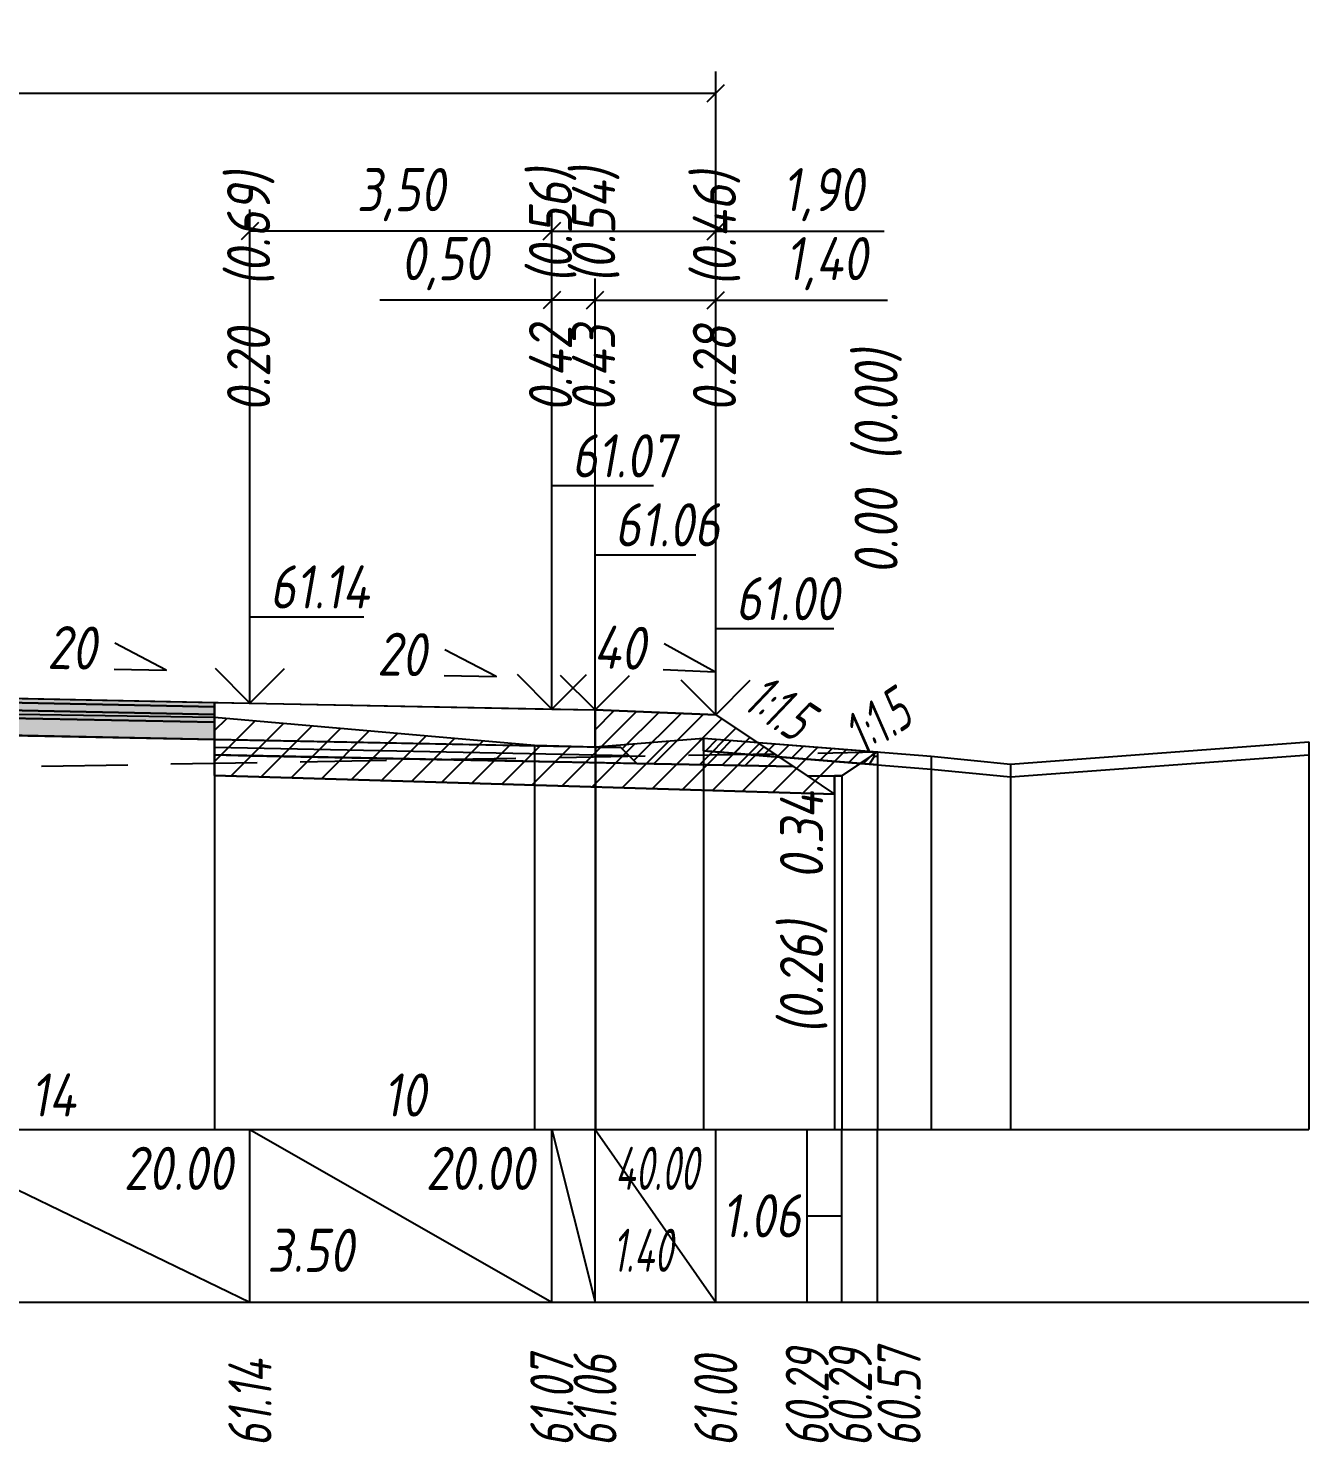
# Model space of a CAD drawing. Extents: x -717 to 1451, y -133302 to 233.
# Drawn here: x 166.7 to 240.9, y -60457.2 to -60375.2 of the extents above; entities that cross this region are included whole.
import ezdxf
from ezdxf.enums import TextEntityAlignment as Align

# ---------------------------------------------------------------- set-up
doc = ezdxf.new("R2010")
doc.units = 0
doc.linetypes.add('штриховая', pattern=[0.75, 0.5, -0.25])
for name, color, linetype in [('Интерполированный поперечник', 2, 'Continuous'), ('Код_514', 1, 'Continuous'), ('Контур_0', 7, 'Continuous'), ('Контур_2521', 7, 'Continuous'), ('Контур_2564', 7, 'Continuous'), ('Контур_2660', 7, 'Continuous'), ('Контур_2665', 7, 'Continuous'), ('Контур_400', 7, 'Continuous'), ('Контур_508', 7, 'Continuous'), ('Контур_512', 7, 'Continuous'), ('Контур_513', 7, 'Continuous'), ('Контур_818', 7, 'Continuous'), ('Красный поперечник', 1, 'Continuous'), ('Объём_2501', 7, 'Continuous'), ('Объём_2564', 7, 'Continuous'), ('Объём_2650', 7, 'Continuous'), ('Объём_2660', 7, 'Continuous'), ('Объём_2661', 7, 'Continuous'), ('Объём_2662', 7, 'Continuous'), ('Объём_2663', 7, 'Continuous'), ('Объём_2664', 7, 'Continuous'), ('Объём_2665', 7, 'Continuous'), ('Объём_2666', 7, 'Continuous'), ('Объём_2667', 7, 'Continuous'), ('Объём_2668', 7, 'Continuous'), ('Объём_2669', 7, 'Continuous'), ('Объём_2675', 7, 'Continuous'), ('Объём_2753', 7, 'Continuous'), ('Откосы', 7, 'Continuous'), ('Отметки покрытия', 7, 'Continuous'), ('Рабочие отметки', 7, 'Continuous'), ('Рабочие отметки доп.', 7, 'Continuous'), ('Слои выравнивания', 7, 'Continuous'), ('Таблица', 7, 'Continuous'), ('Уклоны проезжей части', 7, 'Continuous'), ('Черный поперечник', 3, 'Continuous')]:
    doc.layers.add(name, color=color, linetype=linetype)
for name, color, linetype, true_color in [('Контур_2540', 2, 'Continuous', 0xffff00), ('Контур_2560', 2, 'Continuous', 0xffff00), ('Контур_2561', 7, 'Continuous', 0xff8040), ('Контур_2562', 3, 'Continuous', 0x00ff00), ('Контур_2563', 7, 'Continuous', 0xff8000), ('Контур_2570', 7, 'Continuous', 0x80ff00), ('Контур_2725', 7, 'Continuous', 0x323232), ('Контур_2736', 4, 'Continuous', 0x00ffff), ('Контур_2737', 4, 'Continuous', 0x00ffff), ('Контур_2738', 4, 'Continuous', 0x00ffff), ('Контур_2739', 4, 'Continuous', 0x00ffff), ('Контур_2741', 4, 'Continuous', 0x00ffff), ('Контур_2742', 4, 'Continuous', 0x00ffff), ('Контур_2743', 4, 'Continuous', 0x00ffff), ('Контур_2744', 7, 'Continuous', 0xa4ffff), ('Контур_2745', 7, 'Continuous', 0xa4ffff), ('Контур_2747', 4, 'Continuous', 0x00ffff), ('Контур_2748', 4, 'Continuous', 0x00ffff), ('Контур_2749', 4, 'Continuous', 0x00ffff), ('Контур_2750', 4, 'Continuous', 0x00ffff), ('Контур_2751', 4, 'Continuous', 0x00ffff), ('Контур_2752', 4, 'Continuous', 0x00ffff), ('Контур_2760', 7, 'Continuous', 0x323232), ('Контур_2761', 7, 'Continuous', 0x323232), ('Контур_2762', 7, 'Continuous', 0x323232), ('Контур_2763', 7, 'Continuous', 0x323232), ('Контур_402', 7, 'Continuous', 0xff6464), ('Контур_703', 4, 'Continuous', 0x00ffff), ('Контур_705', 4, 'Continuous', 0x00ffff), ('Контур_707', 4, 'Continuous', 0x00ffff), ('Контур_720', 131, 'Continuous', 0xaaffff), ('Объём_2500', 7, 'Continuous', 0xc0c0c0), ('Объём_2520', 7, 'Continuous', 0x80ffff), ('Объём_2540', 2, 'Continuous', 0xffff00), ('Объём_2560', 2, 'Continuous', 0xffff00), ('Объём_2561', 7, 'Continuous', 0xff8040), ('Объём_2562', 3, 'Continuous', 0x00ff00), ('Объём_2563', 7, 'Continuous', 0xff8000), ('Объём_2570', 7, 'Continuous', 0x80ff00), ('Объём_2600', 7, 'Continuous', 0x808000), ('Объём_2746', 2, 'Continuous', 0xffff00)]:
    doc.layers.add(name, color=color, linetype=linetype, true_color=true_color)
doc.styles.get("Standard").update_dxf_attribs({"font": 'txt', "height": 2.5})
doc.styles.add('М', font='romand.shx', dxfattribs={"width": 0.8, "oblique": 10, "height": 2.5})
doc.dimstyles.new('ISO-25', dxfattribs={"dimtxt": 2.5, "dimasz": 2.5, "dimexe": 1.25, "dimexo": 0.625, "dimtad": 1, "dimtxsty": 'Standard', "dimcen": 2.5, "dimadec": 0, "dimazin": 0, "dimtfac": 1, "dimtmove": 0, "dimatfit": 3, "dimfxl": 1, "dimarcsym": 0})

# ---------------------------------------------------------------- blocks, each defined once
blk = doc.blocks.new('_Oblique')
at = {"color": 0, "linetype": 'ByBlock', "lineweight": -2}
blk.add_line((-0.5, -0.5), (0.5, 0.5), dxfattribs=at)
blk = doc.blocks.new('*D1446')
at = {"color": 0, "lineweight": -2, "transparency": 16777216}
for p, q in [((199.55, -60414.124), (199.55, -60389.684)), ((206.55, -60414.404), (206.55, -60389.684)), ((199.55, -60390.934), (206.55, -60390.934)), ((206.55, -60390.934), (216.507, -60390.934))]:
    blk.add_line(p, q, dxfattribs=at)
at = {"layer": 'Defpoints', "color": 0, "transparency": 16777216}
for p in [(206.55, -60390.934), (199.55, -60414.749), (206.55, -60415.029)]:
    blk.add_point(p, dxfattribs=at)
at = {"color": 0, "lineweight": -2, "transparency": 16777216, "rotation": 180}
blk.add_blockref('_Oblique', (199.55, -60390.934), dxfattribs=at)
at = {"color": 0, "lineweight": -2, "transparency": 16777216}
blk.add_blockref('_Oblique', (206.55, -60390.934), dxfattribs=at)
at = {"color": 0, "transparency": 16777216, "insert": (212.966, -60388.821), "char_height": 2.5, "width": 8.75, "attachment_point": 5, "style": 'М'}
blk.add_mtext('1,40', dxfattribs=at)
blk = doc.blocks.new('*D1448')
at = {"color": 0, "lineweight": -2, "transparency": 16777216}
for p, q in [((197.05, -60414.074), (197.05, -60389.684)), ((199.55, -60414.124), (199.55, -60389.684)), ((197.05, -60390.934), (187.076, -60390.934)), ((199.55, -60390.934), (197.05, -60390.934))]:
    blk.add_line(p, q, dxfattribs=at)
at = {"layer": 'Defpoints', "color": 0, "transparency": 16777216}
for p in [(199.55, -60390.934), (197.05, -60414.699), (199.55, -60414.749)]:
    blk.add_point(p, dxfattribs=at)
at = {"color": 0, "lineweight": -2, "transparency": 16777216, "rotation": 180}
blk.add_blockref('_Oblique', (197.05, -60390.934), dxfattribs=at)
at = {"color": 0, "lineweight": -2, "transparency": 16777216}
blk.add_blockref('_Oblique', (199.55, -60390.934), dxfattribs=at)
at = {"color": 0, "transparency": 16777216, "insert": (190.838, -60388.821), "char_height": 2.5, "width": 9.16667, "attachment_point": 5, "style": 'М'}
blk.add_mtext('0,50', dxfattribs=at)
blk = doc.blocks.new('*D1450')
at = {"color": 0, "lineweight": -2, "transparency": 16777216}
for p, q in [((179.55, -60413.724), (179.55, -60385.684)), ((197.05, -60414.074), (197.05, -60385.684)), ((197.05, -60386.934), (179.55, -60386.934))]:
    blk.add_line(p, q, dxfattribs=at)
at = {"layer": 'Defpoints', "color": 0, "transparency": 16777216}
for p in [(179.55, -60386.934), (179.55, -60414.349), (197.05, -60414.699)]:
    blk.add_point(p, dxfattribs=at)
at = {"color": 0, "lineweight": -2, "transparency": 16777216, "rotation": 180}
blk.add_blockref('_Oblique', (179.55, -60386.934), dxfattribs=at)
at = {"color": 0, "lineweight": -2, "transparency": 16777216}
blk.add_blockref('_Oblique', (197.05, -60386.934), dxfattribs=at)
at = {"color": 0, "transparency": 16777216, "insert": (188.3, -60384.821), "char_height": 2.5, "width": 9.58333, "attachment_point": 5, "style": 'М'}
blk.add_mtext('3,50', dxfattribs=at)
blk = doc.blocks.new('*D1451')
at = {"color": 0, "lineweight": -2, "transparency": 16777216}
for p, q in [((197.05, -60414.074), (197.05, -60385.684)), ((206.55, -60414.404), (206.55, -60385.684)), ((197.05, -60386.934), (206.55, -60386.934)), ((206.55, -60386.934), (216.318, -60386.934))]:
    blk.add_line(p, q, dxfattribs=at)
at = {"layer": 'Defpoints', "color": 0, "transparency": 16777216}
for p in [(197.05, -60386.934), (197.05, -60414.699), (206.55, -60415.029)]:
    blk.add_point(p, dxfattribs=at)
at = {"color": 0, "lineweight": -2, "transparency": 16777216, "rotation": 180}
blk.add_blockref('_Oblique', (197.05, -60386.934), dxfattribs=at)
at = {"color": 0, "lineweight": -2, "transparency": 16777216}
blk.add_blockref('_Oblique', (206.55, -60386.934), dxfattribs=at)
at = {"color": 0, "transparency": 16777216, "insert": (212.777, -60384.821), "char_height": 2.5, "width": 8.75, "attachment_point": 5, "style": 'М'}
blk.add_mtext('1,90', dxfattribs=at)
blk = doc.blocks.new('*D1453')
at = {"color": 0, "lineweight": -2, "transparency": 16777216}
for p, q in [((111.05, -60414.404), (111.05, -60377.684)), ((206.55, -60414.404), (206.55, -60377.684)), ((111.05, -60378.934), (206.55, -60378.934))]:
    blk.add_line(p, q, dxfattribs=at)
at = {"layer": 'Defpoints', "color": 0, "transparency": 16777216}
for p in [(206.55, -60378.934), (111.05, -60415.029), (206.55, -60415.029)]:
    blk.add_point(p, dxfattribs=at)
at = {"color": 0, "lineweight": -2, "transparency": 16777216, "rotation": 180}
blk.add_blockref('_Oblique', (111.05, -60378.934), dxfattribs=at)
at = {"color": 0, "lineweight": -2, "transparency": 16777216}
blk.add_blockref('_Oblique', (206.55, -60378.934), dxfattribs=at)
at = {"color": 0, "transparency": 16777216, "insert": (158.8, -60376.821), "char_height": 2.5, "width": 10.41667, "attachment_point": 5, "style": 'М'}
blk.add_mtext('19,10', dxfattribs=at)

msp = doc.modelspace()

# ---------------------------------------------------------------- hatches: boundary and pattern name
at = {"layer": 'Объём_2563'}
h = msp.add_hatch(dxfattribs=at)
h.set_pattern_fill('ANSI31', color=256, scale=0.3)
h.paths.add_polyline_path([(201.968, -60417.785), (201.05, -60416.867), (199.55, -60416.837), (199.55, -60414.687), (206.55, -60414.967), (211.05, -60417.967)])
at = {"layer": 'Объём_2570'}
h = msp.add_hatch(dxfattribs=at)
h.set_pattern_fill('ANSI31', color=256, scale=0.2)
h.paths.add_polyline_path([(205.838, -60416.311), (215.918, -60417.122), (215.918, -60417.872), (205.838, -60417.061)])
at = {"layer": 'Объём_2600'}
h = msp.add_hatch(dxfattribs=at)
h.set_pattern_fill('ANSI31', color=6, scale=0.4)
h.paths.add_polyline_path([(213.85, -60418.5), (213.441, -60418.5), (213.441, -60419.561), (177.499, -60418.483), (177.499, -60415.109), (196.046, -60416.733), (199.577, -60416.829), (205.838, -60416.311), (205.838, -60417.061), (214.914, -60417.791)])
h = msp.add_hatch(dxfattribs=at)
h.set_pattern_fill('HONEY', color=5, scale=0.3)
h.paths.add_polyline_path([(214.914, -60417.791), (215.918, -60417.122), (215.918, -60417.872)])
at = {"layer": 'Слои выравнивания'}
for color, points in [(2, [(158.8, -60413.872), (163.554, -60413.967), (177.499, -60414.246), (177.499, -60414.496), (163.554, -60414.217), (158.8, -60414.122)]), (3, [(158.8, -60414.122), (163.554, -60414.217), (177.499, -60414.496), (177.499, -60414.946), (163.554, -60414.667), (158.8, -60414.572)]), (4, [(158.8, -60414.572), (163.554, -60414.667), (177.499, -60414.946), (177.499, -60415.396), (163.554, -60415.117), (158.8, -60415.022)]), (5, [(158.8, -60415.022), (163.554, -60415.117), (177.499, -60415.396), (177.499, -60416.396), (163.554, -60416.117), (158.8, -60416.022)])]:
    msp.add_hatch(color=color, dxfattribs=at).paths.add_polyline_path(points)

# ---------------------------------------------------------------- linework, layer by layer
at = {"layer": 'Интерполированный поперечник', "linetype": 'штриховая', "ltscale": 10, "flags": 128}
msp.add_lwpolyline([(92.48, -60419.212), (215.918, -60417.122)], dxfattribs=at)
at = {"layer": 'Код_514'}
for p, q in [((158.8, -60439), (179.55, -60449)), ((179.55, -60449), (179.55, -60439)), ((179.55, -60439), (197.05, -60449)), ((197.05, -60449), (197.05, -60439)), ((197.05, -60439), (199.55, -60449)), ((199.55, -60449), (199.55, -60439)), ((199.55, -60439), (206.55, -60449)), ((206.55, -60449), (206.55, -60439)), ((211.85, -60449), (211.85, -60439)), ((213.85, -60449), (213.85, -60439)), ((215.918, -60449), (215.918, -60439)), ((211.85, -60444), (213.85, -60444))]:
    msp.add_line(p, q, dxfattribs=at)
at = {"layer": 'Контур_0', "flags": 128}
for points in [[(177.499, -60414.246), (199.55, -60414.687), (199.55, -60416.837), (177.499, -60416.396), (177.499, -60414.246), (177.499, -60414.246)], [(206.55, -60414.967), (209.934, -60417.223), (209.934, -60417.223), (209.934, -60417.223), (209.934, -60417.223), (209.934, -60417.223), (209.934, -60417.223), (209.934, -60417.223), (209.934, -60417.223), (209.934, -60417.223), (209.934, -60417.223), (209.934, -60417.223), (209.934, -60417.223), (209.934, -60417.223), (209.934, -60417.223), (211.85, -60418.5)], [(206.55, -60414.967), (209.934, -60417.223), (209.934, -60417.223), (209.934, -60417.223), (209.934, -60417.223), (209.934, -60417.223), (209.934, -60417.223), (209.934, -60417.223), (209.934, -60417.223), (209.934, -60417.223), (209.934, -60417.223), (209.934, -60417.223), (209.934, -60417.223), (209.934, -60417.223), (209.934, -60417.223), (211.85, -60418.5), (213.85, -60418.5), (215.918, -60417.122), (215.918, -60417.122), (215.918, -60417.122), (215.918, -60417.122), (215.918, -60417.122), (215.918, -60417.122), (215.918, -60417.122), (215.918, -60417.122), (215.918, -60417.122), (215.918, -60417.122), (215.918, -60417.122), (215.918, -60417.122), (215.918, -60417.122)], [(179.55, -60416.437), (201.05, -60416.867), (201.968, -60417.785), (177.499, -60417.296), (177.499, -60416.396), (179.55, -60416.437), (179.55, -60416.437)], [(199.55, -60416.837), (201.05, -60416.867), (201.968, -60417.785), (211.05, -60417.967)]]:
    msp.add_lwpolyline(points, dxfattribs=at)
at = {"layer": 'Контур_2521', "color": 250, "flags": 128}
msp.add_lwpolyline([(177.499, -60416.846), (201.509, -60417.326)], dxfattribs=at)
at = {"layer": 'Контур_2540', "flags": 128}
msp.add_lwpolyline([(179.55, -60417.337), (211.05, -60417.967), (213.441, -60419.561), (177.499, -60418.483), (177.499, -60417.296), (179.55, -60417.337), (179.55, -60417.337)], dxfattribs=at)
at = {"layer": 'Контур_2560', "flags": 128}
msp.add_lwpolyline([(199.55, -60414.687), (206.55, -60414.967), (206.55, -60414.967), (206.55, -60414.967)], dxfattribs=at)
at = {"layer": 'Контур_2561', "flags": 128}
msp.add_lwpolyline([(199.55, -60414.687), (199.55, -60414.687), (206.55, -60414.967), (206.55, -60414.967), (199.55, -60414.687)], dxfattribs=at)
at = {"layer": 'Контур_2562', "flags": 128}
msp.add_lwpolyline([(206.55, -60414.967), (206.55, -60414.967), (206.55, -60414.967), (206.55, -60414.967), (206.55, -60414.967)], dxfattribs=at)
at = {"layer": 'Контур_2563', "flags": 128}
msp.add_lwpolyline([(201.968, -60417.785), (201.05, -60416.867), (199.55, -60416.837), (199.55, -60414.687), (206.55, -60414.967), (211.05, -60417.967), (201.968, -60417.785), (201.968, -60417.785)], dxfattribs=at)
at = {"layer": 'Контур_2564', "flags": 128}
msp.add_lwpolyline([(199.55, -60414.687), (206.55, -60414.967)], dxfattribs=at)
at = {"layer": 'Контур_2570', "flags": 128}
msp.add_lwpolyline([(80, -60419.463), (84.67, -60419.308), (89.507, -60419.168), (92.48, -60419.212), (92.48, -60419.212), (92.82, -60419.051), (103.688, -60418.032), (111.314, -60417.436), (111.314, -60416.686), (123.045, -60415.894), (131.677, -60415.264), (154.924, -60414.715), (158.8, -60414.792), (163.554, -60414.886), (177.499, -60415.109), (196.046, -60416.733), (199.577, -60416.829), (205.838, -60416.311), (205.838, -60417.061), (219.033, -60418.122), (223.63, -60418.568), (240.918, -60417.291)], dxfattribs=at)
at = {"layer": 'Контур_2660', "flags": 128}
msp.add_lwpolyline([(177.499, -60418.483), (213.441, -60419.561)], dxfattribs=at)
at = {"layer": 'Контур_2665', "flags": 128}
msp.add_lwpolyline([(206.55, -60414.967), (206.55, -60414.967)], dxfattribs=at)
at = {"layer": 'Контур_2725', "flags": 128}
msp.add_lwpolyline([(131.677, -60416.564), (138.05, -60416.437), (154.924, -60416.099), (158.8, -60416.022), (163.554, -60416.117), (177.499, -60416.396)], dxfattribs=at)
at = {"layer": 'Контур_2736', "flags": 128}
for points in [[(206.55, -60414.967), (209.934, -60417.223)], [(209.934, -60417.223), (211.85, -60418.5)]]:
    msp.add_lwpolyline(points, dxfattribs=at)
at = {"layer": 'Контур_2737', "flags": 128}
msp.add_lwpolyline([(209.934, -60417.223), (209.934, -60417.223)], dxfattribs=at)
at = {"layer": 'Контур_2738', "flags": 128}
msp.add_lwpolyline([(209.934, -60417.223), (209.934, -60417.223)], dxfattribs=at)
at = {"layer": 'Контур_2739', "flags": 128}
msp.add_lwpolyline([(209.934, -60417.223), (209.934, -60417.223)], dxfattribs=at)
at = {"layer": 'Контур_2741', "flags": 128}
msp.add_lwpolyline([(215.918, -60417.122), (215.918, -60417.122)], dxfattribs=at)
at = {"layer": 'Контур_2742', "flags": 128}
msp.add_lwpolyline([(215.918, -60417.122), (215.918, -60417.122)], dxfattribs=at)
at = {"layer": 'Контур_2743', "flags": 128}
msp.add_lwpolyline([(215.918, -60417.122), (215.918, -60417.122)], dxfattribs=at)
at = {"layer": 'Контур_2744', "flags": 128}
msp.add_lwpolyline([(215.918, -60417.122), (215.918, -60417.122)], dxfattribs=at)
msp.add_lwpolyline([(215.918, -60417.122), (215.918, -60417.122)], dxfattribs=at)
msp.add_lwpolyline([(215.918, -60417.122), (215.918, -60417.122)], dxfattribs=at)
msp.add_lwpolyline([(215.918, -60417.122), (215.918, -60417.122)], dxfattribs=at)
msp.add_lwpolyline([(215.918, -60417.122), (215.918, -60417.122)], dxfattribs=at)
msp.add_lwpolyline([(215.918, -60417.122), (215.918, -60417.122)], dxfattribs=at)
at = {"layer": 'Контур_2745', "flags": 128}
msp.add_lwpolyline([(209.934, -60417.223), (209.934, -60417.223)], dxfattribs=at)
msp.add_lwpolyline([(209.934, -60417.223), (209.934, -60417.223)], dxfattribs=at)
msp.add_lwpolyline([(209.934, -60417.223), (209.934, -60417.223)], dxfattribs=at)
msp.add_lwpolyline([(209.934, -60417.223), (209.934, -60417.223)], dxfattribs=at)
msp.add_lwpolyline([(209.934, -60417.223), (209.934, -60417.223)], dxfattribs=at)
msp.add_lwpolyline([(209.934, -60417.223), (209.934, -60417.223)], dxfattribs=at)
at = {"layer": 'Контур_2747', "flags": 128}
msp.add_lwpolyline([(209.934, -60417.223), (209.934, -60417.223)], dxfattribs=at)
at = {"layer": 'Контур_2748', "flags": 128}
msp.add_lwpolyline([(209.934, -60417.223), (209.934, -60417.223)], dxfattribs=at)
at = {"layer": 'Контур_2749', "flags": 128}
msp.add_lwpolyline([(209.934, -60417.223), (209.934, -60417.223)], dxfattribs=at)
at = {"layer": 'Контур_2750', "flags": 128}
msp.add_lwpolyline([(215.918, -60417.122), (215.918, -60417.122)], dxfattribs=at)
at = {"layer": 'Контур_2751', "flags": 128}
msp.add_lwpolyline([(215.918, -60417.122), (215.918, -60417.122)], dxfattribs=at)
at = {"layer": 'Контур_2752', "flags": 128}
msp.add_lwpolyline([(215.918, -60417.122), (215.918, -60417.122)], dxfattribs=at)
at = {"layer": 'Контур_2760', "flags": 128}
msp.add_lwpolyline([(131.677, -60414.414), (138.05, -60414.287), (154.924, -60413.949), (158.8, -60413.872), (163.554, -60413.967), (177.499, -60414.246)], dxfattribs=at)
at = {"layer": 'Контур_2761', "flags": 128}
msp.add_lwpolyline([(131.677, -60414.664), (138.05, -60414.537), (154.924, -60414.199), (158.8, -60414.122), (163.554, -60414.217), (177.499, -60414.496)], dxfattribs=at)
at = {"layer": 'Контур_2762', "flags": 128}
msp.add_lwpolyline([(131.677, -60415.114), (138.05, -60414.987), (154.924, -60414.649), (158.8, -60414.572), (163.554, -60414.667), (177.499, -60414.946)], dxfattribs=at)
at = {"layer": 'Контур_2763', "flags": 128}
msp.add_lwpolyline([(131.677, -60415.564), (138.05, -60415.437), (154.924, -60415.099), (158.8, -60415.022), (163.554, -60415.117), (177.499, -60415.396)], dxfattribs=at)
at = {"layer": 'Контур_400', "flags": 128}
msp.add_lwpolyline([(158.8, -60413.872), (179.55, -60414.287), (197.05, -60414.637), (197.05, -60414.637), (197.05, -60414.637), (197.05, -60414.637), (197.05, -60414.637), (197.05, -60414.637), (199.55, -60414.687)], dxfattribs=at)
at = {"layer": 'Контур_402', "flags": 128}
msp.add_lwpolyline([(105, -60419.536), (131.677, -60418.736), (131.677, -60416.564), (158.8, -60416.022), (177.499, -60416.396), (177.499, -60418.483), (213.441, -60419.561)], dxfattribs=at)
at = {"layer": 'Контур_508', "flags": 128}
msp.add_lwpolyline([(105, -60419.536), (131.677, -60418.736), (131.677, -60416.564), (158.8, -60416.022), (177.499, -60416.396), (177.499, -60418.483), (213.441, -60419.561), (213.441, -60418.5), (213.85, -60418.5), (215.918, -60417.122)], dxfattribs=at)
at = {"layer": 'Контур_512', "flags": 128}
msp.add_lwpolyline([(177.499, -60418.483), (213.441, -60419.561), (213.441, -60418.5), (213.85, -60418.5), (215.918, -60417.122)], dxfattribs=at)
at = {"layer": 'Контур_513', "flags": 128}
msp.add_lwpolyline([(105, -60419.536), (131.677, -60418.736), (131.677, -60416.564), (158.8, -60416.022), (177.499, -60416.396), (177.499, -60418.483), (213.441, -60419.561), (213.441, -60418.5), (213.85, -60418.5), (215.918, -60417.122)], dxfattribs=at)
at = {"layer": 'Контур_703', "flags": 128}
msp.add_lwpolyline([(206.55, -60414.967), (209.934, -60417.223)], dxfattribs=at)
at = {"layer": 'Контур_705', "flags": 128}
msp.add_lwpolyline([(209.934, -60417.223), (209.934, -60417.223)], dxfattribs=at)
at = {"layer": 'Контур_707', "flags": 128}
msp.add_lwpolyline([(213.85, -60418.5), (215.918, -60417.122)], dxfattribs=at)
at = {"layer": 'Контур_720', "flags": 128}
msp.add_lwpolyline([(211.85, -60418.5), (213.85, -60418.5)], dxfattribs=at)
at = {"layer": 'Контур_818', "flags": 128}
msp.add_lwpolyline([(105, -60417.929), (111.314, -60417.436), (111.314, -60416.686), (123.045, -60415.894), (131.677, -60415.264), (154.924, -60414.715), (158.8, -60414.792), (163.554, -60414.886), (177.499, -60415.109), (196.046, -60416.733), (199.577, -60416.829), (205.838, -60416.311), (205.838, -60417.061), (215.918, -60417.872)], dxfattribs=at)
at = {"layer": 'Красный поперечник'}
for p, q in [((158.8, -60413.872), (179.55, -60414.287)), ((179.55, -60414.287), (197.05, -60414.637)), ((197.05, -60414.637), (199.55, -60414.687)), ((199.55, -60414.687), (206.55, -60414.967)), ((206.55, -60414.967), (211.85, -60418.5)), ((213.85, -60418.5), (215.918, -60417.122)), ((215.918, -60417.122), (215.918, -60439)), ((177.499, -60418.483), (177.499, -60439)), ((211.85, -60418.5), (213.85, -60418.5)), ((213.441, -60418.5), (213.441, -60439)), ((213.85, -60418.5), (213.85, -60439)), ((213.441, -60419.561), (213.441, -60439))]:
    msp.add_line(p, q, dxfattribs=at)
at = {"layer": 'Объём_2500', "flags": 128}
msp.add_lwpolyline([(177.499, -60414.246), (199.55, -60414.687), (199.55, -60416.837), (177.499, -60416.396), (177.499, -60414.246), (177.499, -60414.246)], dxfattribs=at)
at = {"layer": 'Объём_2501', "flags": 128}
msp.add_lwpolyline([(158.8, -60413.872), (179.55, -60414.287), (197.05, -60414.637), (197.05, -60414.637), (197.05, -60414.637), (197.05, -60414.637), (197.05, -60414.637), (197.05, -60414.637), (199.55, -60414.687)], dxfattribs=at)
at = {"layer": 'Объём_2520', "color": 250, "flags": 128}
msp.add_lwpolyline([(179.55, -60416.437), (201.05, -60416.867), (201.968, -60417.785), (177.499, -60417.296), (177.499, -60416.396), (179.55, -60416.437), (179.55, -60416.437)], dxfattribs=at)
at = {"layer": 'Объём_2540', "flags": 128}
msp.add_lwpolyline([(179.55, -60417.337), (211.05, -60417.967), (213.441, -60419.561), (177.499, -60418.483), (177.499, -60417.296), (179.55, -60417.337), (179.55, -60417.337)], dxfattribs=at)
at = {"layer": 'Объём_2560', "flags": 128}
msp.add_lwpolyline([(199.55, -60414.687), (206.55, -60414.967), (206.55, -60414.967), (206.55, -60414.967)], dxfattribs=at)
at = {"layer": 'Объём_2561', "flags": 128}
msp.add_lwpolyline([(199.55, -60414.687), (199.55, -60414.687), (206.55, -60414.967), (206.55, -60414.967), (199.55, -60414.687)], dxfattribs=at)
at = {"layer": 'Объём_2562', "flags": 128}
msp.add_lwpolyline([(206.55, -60414.967), (206.55, -60414.967), (206.55, -60414.967), (206.55, -60414.967), (206.55, -60414.967)], dxfattribs=at)
at = {"layer": 'Объём_2563', "color": 250, "flags": 128}
msp.add_lwpolyline([(201.968, -60417.785), (201.05, -60416.867), (199.55, -60416.837), (199.55, -60414.687), (206.55, -60414.967), (211.05, -60417.967), (201.968, -60417.785), (201.968, -60417.785)], dxfattribs=at)
at = {"layer": 'Объём_2564', "flags": 128}
msp.add_lwpolyline([(199.55, -60414.687), (206.55, -60414.967)], dxfattribs=at)
at = {"layer": 'Объём_2570', "flags": 128}
msp.add_lwpolyline([(205.838, -60416.311), (215.918, -60417.122), (215.918, -60417.872), (205.838, -60417.061), (205.838, -60416.311), (205.838, -60416.311)], dxfattribs=at)
at = {"layer": 'Объём_2600', "color": 5, "flags": 128}
msp.add_lwpolyline([(214.914, -60417.791), (215.918, -60417.122), (215.918, -60417.872), (214.914, -60417.791), (214.914, -60417.791)], dxfattribs=at)
at = {"layer": 'Объём_2650', "color": 6, "flags": 128}
msp.add_lwpolyline([(213.85, -60418.5), (213.441, -60418.5), (213.441, -60419.561), (177.499, -60418.483), (177.499, -60415.109), (196.046, -60416.733), (199.577, -60416.829), (205.838, -60416.311), (205.838, -60417.061), (214.914, -60417.791), (213.85, -60418.5), (213.85, -60418.5)], dxfattribs=at)
at = {"layer": 'Объём_2660', "flags": 128}
msp.add_lwpolyline([(177.499, -60418.483), (213.441, -60419.561)], dxfattribs=at)
at = {"layer": 'Объём_2661', "flags": 128}
msp.add_lwpolyline([(206.55, -60414.967), (209.934, -60417.223), (211.85, -60418.5)], dxfattribs=at)
at = {"layer": 'Объём_2662', "flags": 128}
msp.add_lwpolyline([(213.85, -60418.5), (215.918, -60417.122)], dxfattribs=at)
at = {"layer": 'Объём_2663', "flags": 128}
msp.add_lwpolyline([(211.85, -60418.5), (213.85, -60418.5)], dxfattribs=at)
at = {"layer": 'Объём_2664', "flags": 128}
msp.add_lwpolyline([(211.85, -60418.5), (213.85, -60418.5)], dxfattribs=at)
at = {"layer": 'Объём_2665', "flags": 128}
msp.add_lwpolyline([(206.55, -60414.967), (206.55, -60414.967)], dxfattribs=at)
at = {"layer": 'Объём_2666', "flags": 128}
for points in [[(206.55, -60414.967), (209.934, -60417.223)], [(209.934, -60417.223), (211.85, -60418.5)]]:
    msp.add_lwpolyline(points, dxfattribs=at)
at = {"layer": 'Объём_2667', "flags": 128}
for points in [[(209.934, -60417.223), (209.934, -60417.223)], [(215.918, -60417.122), (215.918, -60417.122)]]:
    msp.add_lwpolyline(points, dxfattribs=at)
at = {"layer": 'Объём_2668', "flags": 128}
for points in [[(209.934, -60417.223), (209.934, -60417.223)], [(215.918, -60417.122), (215.918, -60417.122)]]:
    msp.add_lwpolyline(points, dxfattribs=at)
at = {"layer": 'Объём_2669', "flags": 128}
for points in [[(209.934, -60417.223), (209.934, -60417.223)], [(215.918, -60417.122), (215.918, -60417.122)]]:
    msp.add_lwpolyline(points, dxfattribs=at)
at = {"layer": 'Объём_2675', "flags": 128}
for points in [[(209.934, -60417.223), (209.934, -60417.223)], [(209.934, -60417.223), (209.934, -60417.223)], [(209.934, -60417.223), (209.934, -60417.223)], [(209.934, -60417.223), (209.934, -60417.223)], [(209.934, -60417.223), (209.934, -60417.223)], [(209.934, -60417.223), (209.934, -60417.223)], [(215.918, -60417.122), (215.918, -60417.122)], [(215.918, -60417.122), (215.918, -60417.122)], [(215.918, -60417.122), (215.918, -60417.122)], [(215.918, -60417.122), (215.918, -60417.122)], [(215.918, -60417.122), (215.918, -60417.122)], [(215.918, -60417.122), (215.918, -60417.122)]]:
    msp.add_lwpolyline(points, dxfattribs=at)
at = {"layer": 'Объём_2746', "flags": 128}
msp.add_lwpolyline([(211.85, -60418.5), (213.441, -60418.5), (213.441, -60419.561), (177.499, -60418.483), (177.499, -60415.109), (196.046, -60416.733), (199.577, -60416.829), (205.838, -60416.311), (205.838, -60417.061), (210.219, -60417.413), (211.85, -60418.5), (211.85, -60418.5)], dxfattribs=at)
at = {"layer": 'Объём_2753', "flags": 128}
msp.add_lwpolyline([(177.499, -60414.246), (177.499, -60414.246)], dxfattribs=at)
at = {"layer": 'Откосы', "color": 1, "flags": 128}
for points in [[(171.688, -60412.313), (174.687, -60412.373), (171.718, -60410.813)], [(190.813, -60412.695), (193.812, -60412.755), (190.843, -60411.195)], [(203.503, -60412.349), (206.501, -60412.469), (203.563, -60410.85)]]:
    msp.add_lwpolyline(points, dxfattribs=at)
at = {"layer": 'Отметки покрытия', "color": 1}
for p, q in [((197.05, -60414.637), (197.05, -60401.687)), ((197.05, -60401.687), (202.95, -60401.687)), ((199.55, -60414.687), (199.55, -60405.687)), ((199.55, -60405.687), (205.4, -60405.687)), ((179.55, -60414.287), (179.55, -60409.287)), ((179.55, -60409.287), (186.15, -60409.287)), ((206.55, -60414.967), (206.55, -60409.967)), ((206.55, -60409.967), (213.4, -60409.967)), ((179.55, -60414.287), (177.55, -60412.287)), ((179.55, -60414.287), (181.55, -60412.287)), ((197.05, -60414.637), (195.05, -60412.637)), ((197.05, -60414.637), (199.05, -60412.637)), ((199.55, -60414.687), (197.55, -60412.687)), ((199.55, -60414.687), (201.55, -60412.687)), ((206.55, -60414.967), (204.55, -60412.967)), ((206.55, -60414.967), (208.55, -60412.967))]:
    msp.add_line(p, q, dxfattribs=at)
at = {"layer": 'Слои выравнивания'}
for p, q in [((177.499, -60414.246), (177.499, -60439)), ((199.55, -60414.687), (199.55, -60439))]:
    msp.add_line(p, q, dxfattribs=at)
at = {"layer": 'Слои выравнивания', "color": 2, "flags": 128}
msp.add_lwpolyline([(158.8, -60413.872), (163.554, -60413.967), (177.499, -60414.246), (177.499, -60414.496), (163.554, -60414.217), (158.8, -60414.122)], close=True, dxfattribs=at)
at = {"layer": 'Слои выравнивания', "color": 3, "flags": 128}
msp.add_lwpolyline([(158.8, -60414.122), (163.554, -60414.217), (177.499, -60414.496), (177.499, -60414.946), (163.554, -60414.667), (158.8, -60414.572)], close=True, dxfattribs=at)
at = {"layer": 'Слои выравнивания', "color": 4, "flags": 128}
msp.add_lwpolyline([(158.8, -60414.572), (163.554, -60414.667), (177.499, -60414.946), (177.499, -60415.396), (163.554, -60415.117), (158.8, -60415.022)], close=True, dxfattribs=at)
at = {"layer": 'Слои выравнивания', "color": 5, "flags": 128}
msp.add_lwpolyline([(158.8, -60415.022), (163.554, -60415.117), (177.499, -60415.396), (177.499, -60416.396), (163.554, -60416.117), (158.8, -60416.022)], close=True, dxfattribs=at)
at = {"layer": 'Таблица'}
for p, q in [((80, -60439), (240.918, -60439)), ((80, -60449), (240.918, -60449))]:
    msp.add_line(p, q, dxfattribs=at)
at = {"layer": 'Черный поперечник', "color": 7}
for p, q in [((177.499, -60415.109), (177.499, -60439)), ((196.046, -60416.733), (196.046, -60439)), ((199.577, -60416.829), (199.577, -60439)), ((205.838, -60416.311), (205.838, -60439)), ((240.918, -60416.541), (240.918, -60439)), ((219.033, -60417.372), (219.033, -60439)), ((223.63, -60417.818), (223.63, -60439))]:
    msp.add_line(p, q, dxfattribs=at)
at = {"layer": 'Черный поперечник', "flags": 128}
msp.add_lwpolyline([(80, -60418.713), (84.67, -60418.558), (89.507, -60418.418), (92.48, -60418.462), (92.82, -60418.301), (103.688, -60417.282), (111.314, -60416.686), (123.045, -60415.894), (131.677, -60415.264), (154.924, -60414.715), (158.8, -60414.792), (163.554, -60414.886), (177.499, -60415.109), (196.046, -60416.733), (199.577, -60416.829), (205.838, -60416.311), (219.033, -60417.372), (223.63, -60417.818), (240.918, -60416.541)], dxfattribs=at)

# ---------------------------------------------------------------- texts
at = {"layer": 'Код_514', "style": 'М', "oblique": 10}
for s, width, p in [('20.00', 0.8, (178.55, -60440)), ('20.00', 0.8, (196.05, -60440)), ('40.00', 0.6, (205.55, -60440))]:
    msp.add_text(s, height=2.5, dxfattribs=dict(at, width=width)).set_placement(p, align=Align.TOP_RIGHT)
at = {"layer": 'Код_514', "style": 'М', "oblique": 10, "width": 0.8}
msp.add_text('1.06', height=2.5, dxfattribs=at).set_placement((209.2, -60444), align=Align.MIDDLE_CENTER)
at = {"layer": 'Код_514', "style": 'М', "oblique": 10}
for s, width, p in [('3.50', 0.8, (180.55, -60448)), ('1.40', 0.6, (200.55, -60448))]:
    msp.add_text(s, height=2.5, dxfattribs=dict(at, width=width)).set_placement(p, align=Align.BOTTOM_LEFT)
at = {"layer": 'Код_514', "style": 'М', "oblique": 10, "width": 0.7}
for s, p in [('60.29', (211.85, -60457.382)), ('60.29', (214.35, -60457.382)), ('60.57', (217.173, -60457.382)), ('61.14', (179.55, -60457.382)), ('61.07', (197.05, -60457.382)), ('61.06', (199.55, -60457.382)), ('61.00', (206.55, -60457.382))]:
    msp.add_text(s, height=2.5, rotation=90, dxfattribs=at).set_placement(p, align=Align.MIDDLE_LEFT)
at = {"layer": 'Отметки покрытия', "color": 1, "style": 'М', "oblique": 10, "width": 0.8}
for s, p in [('61.07', (198.191, -60401.956)), ('61.06', (200.691, -60405.956)), ('61.14', (180.691, -60409.556)), ('61.00', (207.691, -60410.236))]:
    msp.add_text(s, height=2.5, dxfattribs=at).set_placement(p, align=Align.BOTTOM_LEFT)
at = {"layer": 'Рабочие отметки', "color": 1, "style": 'М', "oblique": 10, "width": 0.8}
for s, p in [('0.20', (179.472, -60397.437)), ('0.42', (196.972, -60397.437)), ('0.43', (199.472, -60397.437)), ('0.28', (206.472, -60397.437)), ('0.00', (215.84, -60406.836))]:
    msp.add_text(s, height=2.5, rotation=90, dxfattribs=at).set_placement(p, align=Align.MIDDLE_LEFT)
msp.add_text('0.34', height=2.5, rotation=90, dxfattribs=at).set_placement((211.522, -60419.431), align=Align.MIDDLE_RIGHT)
at = {"layer": 'Рабочие отметки доп.', "color": 1, "style": 'М', "oblique": 10, "width": 0.8}
for s, p in [('(0.69)', (179.472, -60390.137)), ('(0.56)', (196.972, -60389.937)), ('(0.54)', (199.472, -60389.937)), ('(0.46)', (206.472, -60390.137)), ('(0.00)', (215.84, -60400.252))]:
    msp.add_text(s, height=2.5, rotation=90, dxfattribs=at).set_placement(p, align=Align.MIDDLE_LEFT)
msp.add_text('(0.26)', height=2.5, rotation=90, dxfattribs=at).set_placement((211.522, -60426.931), align=Align.MIDDLE_RIGHT)
at = {"layer": 'Слои выравнивания', "style": 'М', "oblique": 10, "width": 0.8}
for s, p in [('14', (168.149, -60439)), ('10', (188.524, -60439))]:
    msp.add_text(s, height=2.5, dxfattribs=at).set_placement(p, align=Align.BOTTOM_CENTER)
at = {"layer": 'Уклоны проезжей части', "color": 1, "style": 'М', "oblique": 10}
for s, rotation, width, p in [('20', 358.85423, 0.8, (169.195, -60413.08)), ('20', 358.85423, 0.8, (188.32, -60413.462)), ('40', 357.70938, 0.8, (200.911, -60413.065)), ('1:1.5', 326.30994, 0.6, (209.144, -60416.206)), ('1:1.5', 33.69007, 0.6, (217.025, -60417.055))]:
    msp.add_text(s, height=2.5, rotation=rotation, dxfattribs=dict(at, width=width)).set_placement(p, align=Align.BOTTOM_CENTER)

# ---------------------------------------------------------------- dimensions: what is measured, and where the dimension line sits
at = {"color": 5}
dim = msp.add_linear_dim(base=(206.55, -60378.934), p1=(111.05, -60415.029), p2=(206.55, -60415.029), angle=180, dimstyle='ISO-25', override={"dimasz": 1, "dimlfac": 0.2, "dimzin": 0, "dimtxsty": 'М', "dimblk1": 'Oblique', "dimblk2": 'Oblique', "dimsah": 1}, dxfattribs=at)
dim.commit()
dim.dimension.update_dxf_attribs({"geometry": '*D1453', "text_midpoint": (158.8, -60376.821)})
dim = msp.add_linear_dim(base=(179.55, -60386.934), p1=(197.05, -60414.699), p2=(179.55, -60414.349), dimstyle='ISO-25', override={"dimasz": 1, "dimlfac": 0.2, "dimzin": 0, "dimtxsty": 'М', "dimblk1": 'Oblique', "dimblk2": 'Oblique', "dimsah": 1}, dxfattribs=at)
dim.commit()
dim.dimension.update_dxf_attribs({"geometry": '*D1450', "text_midpoint": (188.3, -60384.821)})
dim = msp.add_linear_dim(base=(197.05, -60386.934), p1=(206.55, -60415.029), p2=(197.05, -60414.699), dimstyle='ISO-25', override={"dimasz": 1, "dimlfac": 0.2, "dimzin": 0, "dimtxsty": 'М', "dimblk1": 'Oblique', "dimblk2": 'Oblique', "dimsah": 1}, dxfattribs=at)
dim.commit()
dim.dimension.update_dxf_attribs({"geometry": '*D1451', "text_midpoint": (212.777, -60386.934), "dimtype": 160})
for base, p1, p2, picture, middle in [((199.55, -60390.934), (197.05, -60414.699), (199.55, -60414.749), '*D1448', (190.838, -60390.934)), ((206.55, -60390.934), (199.55, -60414.749), (206.55, -60415.029), '*D1446', (212.966, -60390.934))]:
    dim = msp.add_linear_dim(base=base, p1=p1, p2=p2, angle=180, dimstyle='ISO-25', override={"dimasz": 1, "dimlfac": 0.2, "dimzin": 0, "dimtxsty": 'М', "dimblk1": 'Oblique', "dimblk2": 'Oblique', "dimsah": 1}, dxfattribs=at)
    dim.commit()
    dim.dimension.update_dxf_attribs({"geometry": picture, "text_midpoint": middle, "dimtype": 160})

doc.saveas('drawing.dxf')
